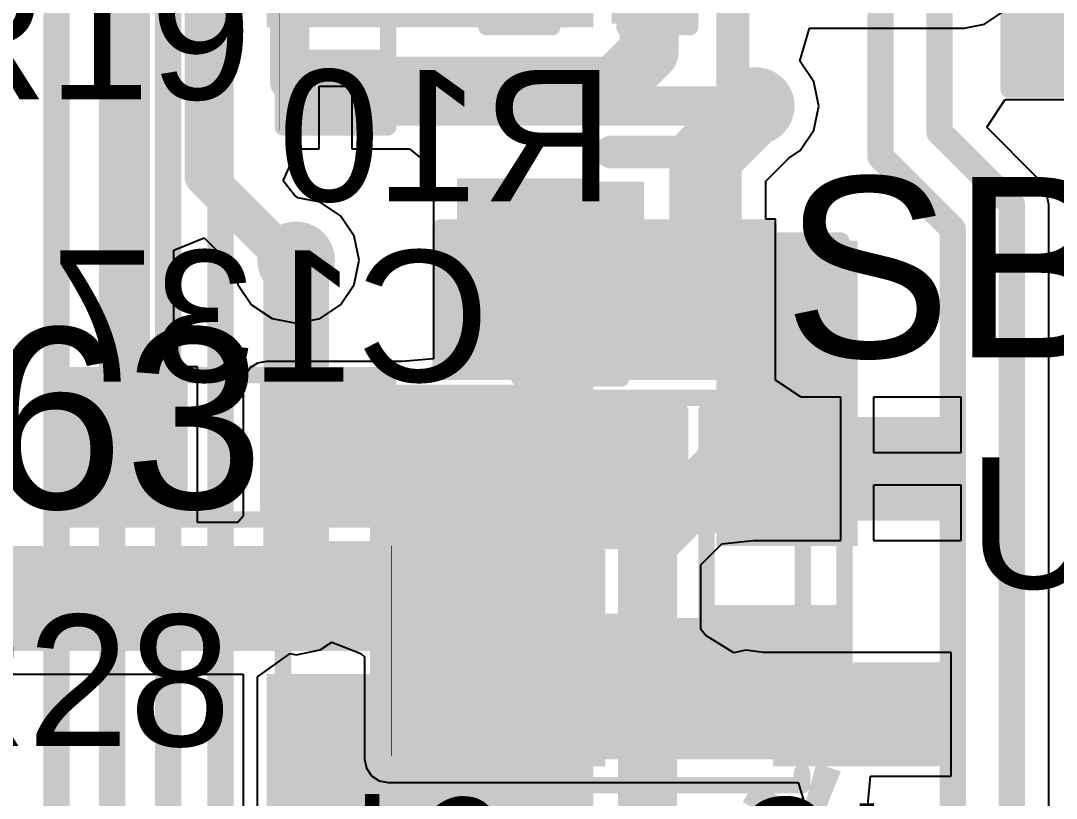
# Model space of a CAD drawing. Header units: millimetres. Extents: x -0.71 to 2.98, y -0.65 to 2.9.
# Drawn here: x 2.0971 to 2.4125, y 1.3961 to 1.633 of the extents above; entities that cross this region are included whole.
import ezdxf

# ---------------------------------------------------------------- set-up
doc = ezdxf.new("R2010")
doc.units = ezdxf.units.MM
doc.header["$MEASUREMENT"] = 0
for name, color, linetype in [('BottomLayer', 5, 'Continuous'), ('BottomOverlay', 54, 'Continuous'), ('BottomPaste', 16, 'Continuous'), ('BottomSolder', 6, 'Continuous'), ('Mechanical2', 216, 'Continuous'), ('TopLayer', 1, 'Continuous'), ('TopOverlay', 2, 'Continuous'), ('TopPaste', 8, 'Continuous'), ('TopSolder', 216, 'Continuous'), ('ViaHoleLayer', 16, 'Continuous')]:
    doc.layers.add(name, color=color, linetype=linetype)
doc.styles.add('Arial', font='', dxfattribs={"height": 0.2})
doc.styles.get('Arial').set_extended_font_data('Arial')

# ---------------------------------------------------------------- blocks, each defined once
blk = doc.blocks.new('R___0603_B_5')
at = {"layer": 'BottomLayer'}
for points in [[(-0.045, -0.0175), (-0.045, 0.0175), (-0.015, 0.0175), (-0.015, -0.0175)], [(0.015, -0.0175), (0.015, 0.0175), (0.045, 0.0175), (0.045, -0.0175)]]:
    blk.add_hatch(color=5, dxfattribs=at).paths.add_polyline_path(points)
at = {"layer": 'BottomPaste'}
for points in [[(-0.045, -0.0175), (-0.045, 0.0175), (-0.015, 0.0175), (-0.015, -0.0175)], [(0.015, -0.0175), (0.015, 0.0175), (0.045, 0.0175), (0.045, -0.0175)]]:
    blk.add_hatch(color=16, dxfattribs=at).paths.add_polyline_path(points)
at = {"layer": 'BottomSolder'}
for points in [[(-0.049, -0.0215), (-0.049, 0.0215), (-0.011, 0.0215), (-0.011, -0.0215)], [(0.011, -0.0215), (0.011, 0.0215), (0.049, 0.0215), (0.049, -0.0215)]]:
    blk.add_hatch(color=6, dxfattribs=at).paths.add_polyline_path(points)
at = {"layer": 'BottomOverlay', "const_width": 0.005}
for points in [[(-0.048, -0.021), (-0.048, 0.021)], [(0.048, 0.021), (-0.048, 0.021)], [(0.048, -0.021), (0.048, 0.021)], [(0.048, -0.021), (-0.048, -0.021)]]:
    blk.add_lwpolyline(points, dxfattribs=at)
at = {"layer": 'BottomOverlay', "const_width": 0.0025}
for points in [[(-0.04925, 0.021, 1), (-0.04675, 0.021, 1)], [(-0.04925, 0.021, 1), (-0.04675, 0.021, 1)], [(0.04675, 0.021, 1), (0.04925, 0.021, 1)], [(0.04675, 0.021, 1), (0.04925, 0.021, 1)], [(-0.04925, -0.021, 1), (-0.04675, -0.021, 1)], [(-0.04925, -0.021, 1), (-0.04675, -0.021, 1)], [(0.04675, -0.021, 1), (0.04925, -0.021, 1)], [(0.04675, -0.021, 1), (0.04925, -0.021, 1)]]:
    blk.add_lwpolyline(points, format="xyb", close=True, dxfattribs=at)
blk = doc.blocks.new('CAP_0603_B_28')
at = {"layer": 'BottomLayer'}
for points in [[(-0.045, -0.0175), (-0.045, 0.0175), (-0.015, 0.0175), (-0.015, -0.0175)], [(0.015, -0.0175), (0.015, 0.0175), (0.045, 0.0175), (0.045, -0.0175)]]:
    blk.add_hatch(color=5, dxfattribs=at).paths.add_polyline_path(points)
at = {"layer": 'BottomPaste'}
for points in [[(-0.045, -0.0175), (-0.045, 0.0175), (-0.015, 0.0175), (-0.015, -0.0175)], [(0.015, -0.0175), (0.015, 0.0175), (0.045, 0.0175), (0.045, -0.0175)]]:
    blk.add_hatch(color=16, dxfattribs=at).paths.add_polyline_path(points)
at = {"layer": 'BottomSolder'}
for points in [[(-0.04736, -0.01986), (-0.04736, 0.01986), (-0.01264, 0.01986), (-0.01264, -0.01986)], [(0.01264, -0.01986), (0.01264, 0.01986), (0.04736, 0.01986), (0.04736, -0.01986)]]:
    blk.add_hatch(color=6, dxfattribs=at).paths.add_polyline_path(points)
at = {"layer": 'BottomOverlay', "const_width": 0.005}
for points in [[(-0.049, -0.021), (-0.049, 0.021)], [(-0.049, 0.021), (-0.018, 0.021)], [(0.018, 0.021), (0.049, 0.021)], [(0.049, -0.021), (0.049, 0.021)], [(-0.049, -0.021), (-0.018, -0.021)], [(0.018, -0.021), (0.049, -0.021)]]:
    blk.add_lwpolyline(points, dxfattribs=at)
at = {"layer": 'BottomOverlay', "const_width": 0.0025}
for points in [[(-0.05025, 0.021, 1), (-0.04775, 0.021, 1)], [(-0.05025, 0.021, 1), (-0.04775, 0.021, 1)], [(-0.01925, 0.021, 1), (-0.01675, 0.021, 1)], [(0.01675, 0.021, 1), (0.01925, 0.021, 1)], [(0.04775, 0.021, 1), (0.05025, 0.021, 1)], [(0.04775, 0.021, 1), (0.05025, 0.021, 1)], [(-0.05025, -0.021, 1), (-0.04775, -0.021, 1)], [(-0.05025, -0.021, 1), (-0.04775, -0.021, 1)], [(-0.01925, -0.021, 1), (-0.01675, -0.021, 1)], [(0.01675, -0.021, 1), (0.01925, -0.021, 1)], [(0.04775, -0.021, 1), (0.05025, -0.021, 1)], [(0.04775, -0.021, 1), (0.05025, -0.021, 1)]]:
    blk.add_lwpolyline(points, format="xyb", close=True, dxfattribs=at)
blk = doc.blocks.new('SOT_23_5_38')
at = {"layer": 'TopLayer'}
for points in [[(-0.07283, 0.04921), (-0.02953, 0.04921), (-0.02953, 0.02559), (-0.07283, 0.02559)], [(0.02953, 0.04921), (0.07283, 0.04921), (0.07283, 0.02559), (0.02953, 0.02559)], [(-0.07283, 0.01181), (-0.02953, 0.01181), (-0.02953, -0.01181), (-0.07283, -0.01181)], [(-0.07283, -0.02559), (-0.02953, -0.02559), (-0.02953, -0.04921), (-0.07283, -0.04921)], [(0.02953, -0.02559), (0.07283, -0.02559), (0.07283, -0.04921), (0.02953, -0.04921)]]:
    blk.add_hatch(color=1, dxfattribs=at).paths.add_polyline_path(points)
at = {"layer": 'TopPaste'}
for points in [[(-0.07283, 0.04921), (-0.02953, 0.04921), (-0.02953, 0.02559), (-0.07283, 0.02559)], [(0.02953, 0.04921), (0.07283, 0.04921), (0.07283, 0.02559), (0.02953, 0.02559)], [(-0.07283, 0.01181), (-0.02953, 0.01181), (-0.02953, -0.01181), (-0.07283, -0.01181)], [(-0.07283, -0.02559), (-0.02953, -0.02559), (-0.02953, -0.04921), (-0.07283, -0.04921)], [(0.02953, -0.02559), (0.07283, -0.02559), (0.07283, -0.04921), (0.02953, -0.04921)]]:
    blk.add_hatch(color=8, dxfattribs=at).paths.add_polyline_path(points)
at = {"layer": 'TopSolder'}
for points in [[(-0.07683, 0.05321), (-0.02553, 0.05321), (-0.02553, 0.02159), (-0.07683, 0.02159)], [(0.02553, 0.05321), (0.07683, 0.05321), (0.07683, 0.02159), (0.02553, 0.02159)], [(-0.07683, 0.01581), (-0.02553, 0.01581), (-0.02553, -0.01581), (-0.07683, -0.01581)], [(-0.07683, -0.02159), (-0.02553, -0.02159), (-0.02553, -0.05321), (-0.07683, -0.05321)], [(0.02553, -0.02159), (0.07683, -0.02159), (0.07683, -0.05321), (0.02553, -0.05321)]]:
    blk.add_hatch(color=216, dxfattribs=at).paths.add_polyline_path(points)
at = {"layer": 'TopOverlay', "const_width": 0.005}
for points in [[(-0.03461, 0.059), (0.03439, 0.059)], [(-0.03461, 0.05506), (-0.03461, 0.059)], [(0.03439, 0.05506), (0.03439, 0.059)], [(-0.084, 0.042), (-0.079, 0.037)], [(-0.084, 0.032), (-0.084, 0.042)], [(-0.084, 0.032), (-0.079, 0.037)], [(0.03465, -0.01646), (0.03465, 0.01732)], [(-0.03461, -0.059), (-0.03461, -0.05506)], [(0.03439, -0.059), (0.03439, -0.05506)], [(-0.03461, -0.059), (0.03439, -0.059)]]:
    blk.add_lwpolyline(points, dxfattribs=at)
at = {"layer": 'TopOverlay', "const_width": 0.0025}
for points in [[(-0.03586, 0.059, 1), (-0.03336, 0.059, 1)], [(-0.03586, 0.059, 1), (-0.03336, 0.059, 1)], [(0.03314, 0.059, 1), (0.03564, 0.059, 1)], [(0.03314, 0.059, 1), (0.03564, 0.059, 1)], [(-0.03586, 0.05506, 1), (-0.03336, 0.05506, 1)], [(0.03314, 0.05506, 1), (0.03564, 0.05506, 1)], [(-0.08525, 0.042, 1), (-0.08275, 0.042, 1)], [(-0.08525, 0.042, 1), (-0.08275, 0.042, 1)], [(-0.08025, 0.037, 1), (-0.07775, 0.037, 1)], [(-0.08025, 0.037, 1), (-0.07775, 0.037, 1)], [(-0.08525, 0.032, 1), (-0.08275, 0.032, 1)], [(-0.08525, 0.032, 1), (-0.08275, 0.032, 1)], [(0.0334, 0.01732, 1), (0.0359, 0.01732, 1)], [(0.0334, -0.01646, 1), (0.0359, -0.01646, 1)], [(-0.03586, -0.05506, 1), (-0.03336, -0.05506, 1)], [(0.03314, -0.05506, 1), (0.03564, -0.05506, 1)], [(-0.03586, -0.059, 1), (-0.03336, -0.059, 1)], [(-0.03586, -0.059, 1), (-0.03336, -0.059, 1)], [(0.03314, -0.059, 1), (0.03564, -0.059, 1)], [(0.03314, -0.059, 1), (0.03564, -0.059, 1)]]:
    blk.add_lwpolyline(points, format="xyb", close=True, dxfattribs=at)
blk = doc.blocks.new('SOLDER_BRIDGE_82')
at = {"layer": 'TopLayer'}
for points in [[(-0.045, -0.0175), (-0.045, 0.0175), (-0.015, 0.0175), (-0.015, -0.0175)], [(0.015, -0.0175), (0.015, 0.0175), (0.045, 0.0175), (0.045, -0.0175)]]:
    blk.add_hatch(color=1, dxfattribs=at).paths.add_polyline_path(points)
at = {"layer": 'TopPaste'}
for points in [[(-0.045, -0.0175), (-0.045, 0.0175), (-0.015, 0.0175), (-0.015, -0.0175)], [(0.015, -0.0175), (0.015, 0.0175), (0.045, 0.0175), (0.045, -0.0175)]]:
    blk.add_hatch(color=8, dxfattribs=at).paths.add_polyline_path(points)
at = {"layer": 'TopSolder'}
for points in [[(-0.049, -0.0215), (-0.049, 0.0215), (-0.011, 0.0215), (-0.011, -0.0215)], [(0.011, -0.0215), (0.011, 0.0215), (0.049, 0.0215), (0.049, -0.0215)]]:
    blk.add_hatch(color=216, dxfattribs=at).paths.add_polyline_path(points)
at = {"layer": 'TopOverlay', "const_width": 0.005}
for points in [[(-0.05, 0.022), (-0.05, -0.022)], [(0.05, 0.022), (-0.05, 0.022)], [(0.05, 0.022), (0.05, -0.022)], [(0.05, -0.022), (-0.05, -0.022)]]:
    blk.add_lwpolyline(points, dxfattribs=at)
at = {"layer": 'TopOverlay', "const_width": 0.0025}
for points in [[(-0.05125, 0.022, 1), (-0.04875, 0.022, 1)], [(-0.05125, 0.022, 1), (-0.04875, 0.022, 1)], [(0.04875, 0.022, 1), (0.05125, 0.022, 1)], [(0.04875, 0.022, 1), (0.05125, 0.022, 1)], [(-0.05125, -0.022, 1), (-0.04875, -0.022, 1)], [(-0.05125, -0.022, 1), (-0.04875, -0.022, 1)], [(0.04875, -0.022, 1), (0.05125, -0.022, 1)], [(0.04875, -0.022, 1), (0.05125, -0.022, 1)]]:
    blk.add_lwpolyline(points, format="xyb", close=True, dxfattribs=at)
blk = doc.blocks.new('SOLDER_BRIDGE_96')
at = {"layer": 'TopLayer'}
for points in [[(-0.045, -0.0175), (-0.045, 0.0175), (-0.015, 0.0175), (-0.015, -0.0175)], [(0.015, -0.0175), (0.015, 0.0175), (0.045, 0.0175), (0.045, -0.0175)]]:
    blk.add_hatch(color=1, dxfattribs=at).paths.add_polyline_path(points)
at = {"layer": 'TopPaste'}
for points in [[(-0.045, -0.0175), (-0.045, 0.0175), (-0.015, 0.0175), (-0.015, -0.0175)], [(0.015, -0.0175), (0.015, 0.0175), (0.045, 0.0175), (0.045, -0.0175)]]:
    blk.add_hatch(color=8, dxfattribs=at).paths.add_polyline_path(points)
at = {"layer": 'TopSolder'}
for points in [[(-0.049, -0.0215), (-0.049, 0.0215), (-0.011, 0.0215), (-0.011, -0.0215)], [(0.011, -0.0215), (0.011, 0.0215), (0.049, 0.0215), (0.049, -0.0215)]]:
    blk.add_hatch(color=216, dxfattribs=at).paths.add_polyline_path(points)
at = {"layer": 'TopOverlay', "const_width": 0.005}
for points in [[(-0.05, 0.022), (-0.05, -0.022)], [(0.05, 0.022), (-0.05, 0.022)], [(0.05, 0.022), (0.05, -0.022)], [(0.05, -0.022), (-0.05, -0.022)]]:
    blk.add_lwpolyline(points, dxfattribs=at)
at = {"layer": 'TopOverlay', "const_width": 0.0025}
for points in [[(-0.05125, 0.022, 1), (-0.04875, 0.022, 1)], [(-0.05125, 0.022, 1), (-0.04875, 0.022, 1)], [(0.04875, 0.022, 1), (0.05125, 0.022, 1)], [(0.04875, 0.022, 1), (0.05125, 0.022, 1)], [(-0.05125, -0.022, 1), (-0.04875, -0.022, 1)], [(-0.05125, -0.022, 1), (-0.04875, -0.022, 1)], [(0.04875, -0.022, 1), (0.05125, -0.022, 1)], [(0.04875, -0.022, 1), (0.05125, -0.022, 1)]]:
    blk.add_lwpolyline(points, format="xyb", close=True, dxfattribs=at)
blk = doc.blocks.new('RES_0402_113')
at = {"layer": 'TopLayer'}
for points in [[(-0.0275, -0.0125), (-0.0275, 0.0125), (-0.0095, 0.0125), (-0.0095, -0.0125)], [(0.0095, -0.0125), (0.0095, 0.0125), (0.0275, 0.0125), (0.0275, -0.0125)]]:
    blk.add_hatch(color=1, dxfattribs=at).paths.add_polyline_path(points)
at = {"layer": 'TopPaste'}
for points in [[(-0.0275, -0.0125), (-0.0275, 0.0125), (-0.0095, 0.0125), (-0.0095, -0.0125)], [(0.0095, -0.0125), (0.0095, 0.0125), (0.0275, 0.0125), (0.0275, -0.0125)]]:
    blk.add_hatch(color=8, dxfattribs=at).paths.add_polyline_path(points)
at = {"layer": 'TopSolder'}
for points in [[(-0.02967, -0.01467), (-0.02967, 0.01467), (-0.00733, 0.01467), (-0.00733, -0.01467)], [(0.00733, -0.01467), (0.00733, 0.01467), (0.02967, 0.01467), (0.02967, -0.01467)]]:
    blk.add_hatch(color=216, dxfattribs=at).paths.add_polyline_path(points)
at = {"layer": 'TopOverlay'}
for points, const_width in [([(-0.031, 0.016), (0.031, 0.016)], 0.005), ([(-0.031, 0.016), (-0.031, -0.016)], 0.005), ([(0.031, 0.016), (0.031, -0.016)], 0.005), ([(-0.031, -0.016), (0.031, -0.016)], 0.005), ([(-0.032, -0.017), (0.032, -0.017)], 0.000127)]:
    blk.add_lwpolyline(points, dxfattribs=dict(at, const_width=const_width))
for points, const_width in [([(-0.03225, 0.016, 1), (-0.02975, 0.016, 1)], 0.0025), ([(-0.03225, 0.016, 1), (-0.02975, 0.016, 1)], 0.0025), ([(0.02975, 0.016, 1), (0.03225, 0.016, 1)], 0.0025), ([(0.02975, 0.016, 1), (0.03225, 0.016, 1)], 0.0025), ([(-0.03225, -0.016, 1), (-0.02975, -0.016, 1)], 0.0025), ([(-0.03225, -0.016, 1), (-0.02975, -0.016, 1)], 0.0025), ([(0.02975, -0.016, 1), (0.03225, -0.016, 1)], 0.0025), ([(0.02975, -0.016, 1), (0.03225, -0.016, 1)], 0.0025), ([(-0.03203, -0.017, 1), (-0.03197, -0.017, 1)], 0.0000635), ([(0.03197, -0.017, 1), (0.03203, -0.017, 1)], 0.0000635)]:
    blk.add_lwpolyline(points, format="xyb", close=True, dxfattribs=dict(at, const_width=const_width))
blk = doc.blocks.new('RES_0603_B_116')
at = {"layer": 'BottomLayer'}
for points in [[(-0.045, -0.0175), (-0.045, 0.0175), (-0.015, 0.0175), (-0.015, -0.0175)], [(0.015, -0.0175), (0.015, 0.0175), (0.045, 0.0175), (0.045, -0.0175)]]:
    blk.add_hatch(color=5, dxfattribs=at).paths.add_polyline_path(points)
at = {"layer": 'BottomPaste'}
for points in [[(-0.045, -0.0175), (-0.045, 0.0175), (-0.015, 0.0175), (-0.015, -0.0175)], [(0.015, -0.0175), (0.015, 0.0175), (0.045, 0.0175), (0.045, -0.0175)]]:
    blk.add_hatch(color=16, dxfattribs=at).paths.add_polyline_path(points)
at = {"layer": 'BottomSolder'}
for points in [[(-0.049, -0.0215), (-0.049, 0.0215), (-0.011, 0.0215), (-0.011, -0.0215)], [(0.011, -0.0215), (0.011, 0.0215), (0.049, 0.0215), (0.049, -0.0215)]]:
    blk.add_hatch(color=6, dxfattribs=at).paths.add_polyline_path(points)
at = {"layer": 'BottomOverlay', "const_width": 0.005}
for points in [[(-0.048, 0.021), (0.048, 0.021)], [(-0.048, 0.021), (-0.048, -0.021)], [(0.048, 0.021), (0.048, -0.021)], [(-0.048, -0.021), (0.048, -0.021)]]:
    blk.add_lwpolyline(points, dxfattribs=at)
at = {"layer": 'BottomOverlay', "const_width": 0.0025}
for points in [[(-0.04925, 0.021, 1), (-0.04675, 0.021, 1)], [(-0.04925, 0.021, 1), (-0.04675, 0.021, 1)], [(0.04675, 0.021, 1), (0.04925, 0.021, 1)], [(0.04675, 0.021, 1), (0.04925, 0.021, 1)], [(-0.04925, -0.021, 1), (-0.04675, -0.021, 1)], [(-0.04925, -0.021, 1), (-0.04675, -0.021, 1)], [(0.04675, -0.021, 1), (0.04925, -0.021, 1)], [(0.04675, -0.021, 1), (0.04925, -0.021, 1)]]:
    blk.add_lwpolyline(points, format="xyb", close=True, dxfattribs=at)
blk = doc.blocks.new('RES_0402_119')
at = {"layer": 'TopLayer'}
for points in [[(-0.0275, -0.0125), (-0.0275, 0.0125), (-0.0095, 0.0125), (-0.0095, -0.0125)], [(0.0095, -0.0125), (0.0095, 0.0125), (0.0275, 0.0125), (0.0275, -0.0125)]]:
    blk.add_hatch(color=1, dxfattribs=at).paths.add_polyline_path(points)
at = {"layer": 'TopPaste'}
for points in [[(-0.0275, -0.0125), (-0.0275, 0.0125), (-0.0095, 0.0125), (-0.0095, -0.0125)], [(0.0095, -0.0125), (0.0095, 0.0125), (0.0275, 0.0125), (0.0275, -0.0125)]]:
    blk.add_hatch(color=8, dxfattribs=at).paths.add_polyline_path(points)
at = {"layer": 'TopSolder'}
for points in [[(-0.02967, -0.01467), (-0.02967, 0.01467), (-0.00733, 0.01467), (-0.00733, -0.01467)], [(0.00733, -0.01467), (0.00733, 0.01467), (0.02967, 0.01467), (0.02967, -0.01467)]]:
    blk.add_hatch(color=216, dxfattribs=at).paths.add_polyline_path(points)
at = {"layer": 'TopOverlay'}
for points, const_width in [([(0.031, 0.016), (-0.031, 0.016)], 0.005), ([(-0.031, -0.016), (-0.031, 0.016)], 0.005), ([(0.031, -0.016), (0.031, 0.016)], 0.005), ([(0.031, -0.016), (-0.031, -0.016)], 0.005), ([(0.032, -0.017), (-0.032, -0.017)], 0.000127)]:
    blk.add_lwpolyline(points, dxfattribs=dict(at, const_width=const_width))
for points, const_width in [([(-0.03225, 0.016, 1), (-0.02975, 0.016, 1)], 0.0025), ([(-0.03225, 0.016, 1), (-0.02975, 0.016, 1)], 0.0025), ([(0.02975, 0.016, 1), (0.03225, 0.016, 1)], 0.0025), ([(0.02975, 0.016, 1), (0.03225, 0.016, 1)], 0.0025), ([(-0.03225, -0.016, 1), (-0.02975, -0.016, 1)], 0.0025), ([(-0.03225, -0.016, 1), (-0.02975, -0.016, 1)], 0.0025), ([(0.02975, -0.016, 1), (0.03225, -0.016, 1)], 0.0025), ([(0.02975, -0.016, 1), (0.03225, -0.016, 1)], 0.0025), ([(-0.03203, -0.017, 1), (-0.03197, -0.017, 1)], 0.0000635), ([(0.03197, -0.017, 1), (0.03203, -0.017, 1)], 0.0000635)]:
    blk.add_lwpolyline(points, format="xyb", close=True, dxfattribs=dict(at, const_width=const_width))
blk = doc.blocks.new('CAP_0603_B_158')
at = {"layer": 'BottomLayer'}
for points in [[(-0.045, -0.0175), (-0.045, 0.0175), (-0.015, 0.0175), (-0.015, -0.0175)], [(0.015, -0.0175), (0.015, 0.0175), (0.045, 0.0175), (0.045, -0.0175)]]:
    blk.add_hatch(color=5, dxfattribs=at).paths.add_polyline_path(points)
at = {"layer": 'BottomPaste'}
for points in [[(-0.045, -0.0175), (-0.045, 0.0175), (-0.015, 0.0175), (-0.015, -0.0175)], [(0.015, -0.0175), (0.015, 0.0175), (0.045, 0.0175), (0.045, -0.0175)]]:
    blk.add_hatch(color=16, dxfattribs=at).paths.add_polyline_path(points)
at = {"layer": 'BottomSolder'}
for points in [[(-0.04736, -0.01986), (-0.04736, 0.01986), (-0.01264, 0.01986), (-0.01264, -0.01986)], [(0.01264, -0.01986), (0.01264, 0.01986), (0.04736, 0.01986), (0.04736, -0.01986)]]:
    blk.add_hatch(color=6, dxfattribs=at).paths.add_polyline_path(points)
at = {"layer": 'BottomOverlay', "const_width": 0.005}
for points in [[(-0.049, 0.021), (-0.018, 0.021)], [(-0.049, 0.021), (-0.049, -0.021)], [(0.018, 0.021), (0.049, 0.021)], [(0.049, 0.021), (0.049, -0.021)], [(-0.049, -0.021), (-0.018, -0.021)], [(0.018, -0.021), (0.049, -0.021)]]:
    blk.add_lwpolyline(points, dxfattribs=at)
at = {"layer": 'BottomOverlay', "const_width": 0.0025}
for points in [[(-0.05025, 0.021, 1), (-0.04775, 0.021, 1)], [(-0.05025, 0.021, 1), (-0.04775, 0.021, 1)], [(-0.01925, 0.021, 1), (-0.01675, 0.021, 1)], [(0.01675, 0.021, 1), (0.01925, 0.021, 1)], [(0.04775, 0.021, 1), (0.05025, 0.021, 1)], [(0.04775, 0.021, 1), (0.05025, 0.021, 1)], [(-0.05025, -0.021, 1), (-0.04775, -0.021, 1)], [(-0.05025, -0.021, 1), (-0.04775, -0.021, 1)], [(-0.01925, -0.021, 1), (-0.01675, -0.021, 1)], [(0.01675, -0.021, 1), (0.01925, -0.021, 1)], [(0.04775, -0.021, 1), (0.05025, -0.021, 1)], [(0.04775, -0.021, 1), (0.05025, -0.021, 1)]]:
    blk.add_lwpolyline(points, format="xyb", close=True, dxfattribs=at)
blk = doc.blocks.new('CAP_0402_161')
at = {"layer": 'TopLayer'}
for points in [[(-0.0275, -0.0125), (-0.0275, 0.0125), (-0.0095, 0.0125), (-0.0095, -0.0125)], [(0.0095, -0.0125), (0.0095, 0.0125), (0.0275, 0.0125), (0.0275, -0.0125)]]:
    blk.add_hatch(color=1, dxfattribs=at).paths.add_polyline_path(points)
at = {"layer": 'TopPaste'}
for points in [[(-0.0275, -0.0125), (-0.0275, 0.0125), (-0.0095, 0.0125), (-0.0095, -0.0125)], [(0.0095, -0.0125), (0.0095, 0.0125), (0.0275, 0.0125), (0.0275, -0.0125)]]:
    blk.add_hatch(color=8, dxfattribs=at).paths.add_polyline_path(points)
at = {"layer": 'TopSolder'}
for points in [[(-0.02986, -0.01486), (-0.02986, 0.01486), (-0.00714, 0.01486), (-0.00714, -0.01486)], [(0.00714, -0.01486), (0.00714, 0.01486), (0.02986, 0.01486), (0.02986, -0.01486)]]:
    blk.add_hatch(color=216, dxfattribs=at).paths.add_polyline_path(points)
at = {"layer": 'TopOverlay', "const_width": 0.005}
for points in [[(-0.031, 0.016), (-0.031, -0.016)], [(-0.011, 0.016), (-0.031, 0.016)], [(0.031, 0.016), (0.011, 0.016)], [(0.031, 0.016), (0.031, -0.016)], [(-0.011, -0.016), (-0.031, -0.016)], [(0.031, -0.016), (0.011, -0.016)]]:
    blk.add_lwpolyline(points, dxfattribs=at)
at = {"layer": 'TopOverlay', "const_width": 0.0025}
for points in [[(-0.03225, 0.016, 1), (-0.02975, 0.016, 1)], [(-0.03225, 0.016, 1), (-0.02975, 0.016, 1)], [(-0.01225, 0.016, 1), (-0.00975, 0.016, 1)], [(0.00975, 0.016, 1), (0.01225, 0.016, 1)], [(0.02975, 0.016, 1), (0.03225, 0.016, 1)], [(0.02975, 0.016, 1), (0.03225, 0.016, 1)], [(-0.03225, -0.016, 1), (-0.02975, -0.016, 1)], [(-0.03225, -0.016, 1), (-0.02975, -0.016, 1)], [(-0.01225, -0.016, 1), (-0.00975, -0.016, 1)], [(0.00975, -0.016, 1), (0.01225, -0.016, 1)], [(0.02975, -0.016, 1), (0.03225, -0.016, 1)], [(0.02975, -0.016, 1), (0.03225, -0.016, 1)]]:
    blk.add_lwpolyline(points, format="xyb", close=True, dxfattribs=at)
blk = doc.blocks.new('CAP_0805_B_199')
at = {"layer": 'BottomLayer'}
for points in [[(-0.06, 0.03), (-0.02, 0.03), (-0.02, -0.03), (-0.06, -0.03)], [(0.02, 0.03), (0.06, 0.03), (0.06, -0.03), (0.02, -0.03)]]:
    blk.add_hatch(color=5, dxfattribs=at).paths.add_polyline_path(points)
at = {"layer": 'BottomPaste'}
for points in [[(-0.06, 0.03), (-0.02, 0.03), (-0.02, -0.03), (-0.06, -0.03)], [(0.02, 0.03), (0.06, 0.03), (0.06, -0.03), (0.02, -0.03)]]:
    blk.add_hatch(color=16, dxfattribs=at).paths.add_polyline_path(points)
at = {"layer": 'BottomSolder'}
for points in [[(-0.06276, 0.03276), (-0.01724, 0.03276), (-0.01724, -0.03276), (-0.06276, -0.03276)], [(0.01724, 0.03276), (0.06276, 0.03276), (0.06276, -0.03276), (0.01724, -0.03276)]]:
    blk.add_hatch(color=6, dxfattribs=at).paths.add_polyline_path(points)
at = {"layer": 'BottomOverlay', "const_width": 0.005}
for points in [[(-0.064, -0.034), (-0.064, 0.034)], [(-0.064, 0.034), (-0.024, 0.034)], [(0.024, 0.034), (0.064, 0.034)], [(0.064, -0.034), (0.064, 0.034)], [(-0.064, -0.034), (-0.024, -0.034)], [(0.024, -0.034), (0.064, -0.034)]]:
    blk.add_lwpolyline(points, dxfattribs=at)
at = {"layer": 'BottomOverlay', "const_width": 0.0025}
for points in [[(-0.06525, 0.034, 1), (-0.06275, 0.034, 1)], [(-0.06525, 0.034, 1), (-0.06275, 0.034, 1)], [(-0.02525, 0.034, 1), (-0.02275, 0.034, 1)], [(0.02275, 0.034, 1), (0.02525, 0.034, 1)], [(0.06275, 0.034, 1), (0.06525, 0.034, 1)], [(0.06275, 0.034, 1), (0.06525, 0.034, 1)], [(-0.06525, -0.034, 1), (-0.06275, -0.034, 1)], [(-0.06525, -0.034, 1), (-0.06275, -0.034, 1)], [(-0.02525, -0.034, 1), (-0.02275, -0.034, 1)], [(0.02275, -0.034, 1), (0.02525, -0.034, 1)], [(0.06275, -0.034, 1), (0.06525, -0.034, 1)], [(0.06275, -0.034, 1), (0.06525, -0.034, 1)]]:
    blk.add_lwpolyline(points, format="xyb", close=True, dxfattribs=at)

msp = doc.modelspace()

# ---------------------------------------------------------------- hatches: boundary and pattern name
at = {"layer": 'BottomLayer'}
h = msp.add_hatch(color=5, dxfattribs=at)
edge = h.paths.add_edge_path()
edge.add_arc((2.321, 1.607), 0.01181, 0, 360)
for points in [[(2.234, 1.526), (2.287, 1.526), (2.287, 1.584), (2.234, 1.584)], [(2.309, 1.473), (2.352, 1.473), (2.352, 1.566), (2.309, 1.566)], [(2.205, 1.472), (2.298, 1.472), (2.298, 1.513), (2.205, 1.513)], [(2.209, 1.408), (2.348, 1.408), (2.348, 1.451), (2.209, 1.451)]]:
    msp.add_hatch(color=5, dxfattribs=at).paths.add_polyline_path(points)
h = msp.add_hatch(color=5, dxfattribs=at)
edge = h.paths.add_edge_path()
edge.add_arc((2.249, 1.572), 0.01181, 0, 360)
h = msp.add_hatch(color=5, dxfattribs=at)
edge = h.paths.add_edge_path()
edge.add_arc((2.181, 1.56), 0.01181, 0, 360)
h = msp.add_hatch(color=5, dxfattribs=at)
edge = h.paths.add_edge_path()
edge.add_arc((2.21669, 1.49606), 0.01181, 0, 360)
h = msp.add_hatch(color=5, dxfattribs=at)
edge = h.paths.add_edge_path()
edge.add_arc((2.181, 1.459), 0.01181, 0, 360)
h = msp.add_hatch(color=5, dxfattribs=at)
edge = h.paths.add_edge_path()
edge.add_arc((2.318, 1.422), 0.01181, 0, 360)
at = {"layer": 'BottomSolder'}
h = msp.add_hatch(color=6, dxfattribs=at)
edge = h.paths.add_edge_path()
edge.add_arc((2.321, 1.607), 0.00791, 0, 360)
h = msp.add_hatch(color=6, dxfattribs=at)
edge = h.paths.add_edge_path()
edge.add_arc((2.249, 1.572), 0.00791, 0, 360)
h = msp.add_hatch(color=6, dxfattribs=at)
edge = h.paths.add_edge_path()
edge.add_arc((2.181, 1.56), 0.00791, 0, 360)
h = msp.add_hatch(color=6, dxfattribs=at)
edge = h.paths.add_edge_path()
edge.add_arc((2.21669, 1.49606), 0.00791, 0, 360)
h = msp.add_hatch(color=6, dxfattribs=at)
edge = h.paths.add_edge_path()
edge.add_arc((2.181, 1.459), 0.00791, 0, 360)
h = msp.add_hatch(color=6, dxfattribs=at)
edge = h.paths.add_edge_path()
edge.add_arc((2.318, 1.422), 0.00791, 0, 360)
at = {"layer": 'TopLayer'}
for points in [[(2.172, 1.631), (2.27151, 1.631), (2.27151, 1.703), (2.172, 1.703)], [(2.23, 1.53), (2.269, 1.53), (2.269, 1.585), (2.23, 1.585)], [(2.172, 1.48206), (2.27151, 1.48206), (2.27151, 1.52206), (2.172, 1.52206)], [(1.971, 1.441), (2.27151, 1.441), (2.27151, 1.473), (1.971, 1.473)], [(2.172, 1.362), (2.27151, 1.362), (2.27151, 1.434), (2.172, 1.434)]]:
    msp.add_hatch(color=1, dxfattribs=at).paths.add_polyline_path(points)
h = msp.add_hatch(color=1, dxfattribs=at)
edge = h.paths.add_edge_path()
edge.add_arc((2.321, 1.607), 0.01181, 0, 360)
h = msp.add_hatch(color=1, dxfattribs=at)
edge = h.paths.add_edge_path()
edge.add_arc((2.249, 1.572), 0.01181, 0, 360)
h = msp.add_hatch(color=1, dxfattribs=at)
edge = h.paths.add_edge_path()
edge.add_arc((2.181, 1.56), 0.01181, 0, 360)
h = msp.add_hatch(color=1, dxfattribs=at)
edge = h.paths.add_edge_path()
edge.add_arc((2.21669, 1.49606), 0.01181, 0, 360)
h = msp.add_hatch(color=1, dxfattribs=at)
edge = h.paths.add_edge_path()
edge.add_arc((2.181, 1.459), 0.01181, 0, 360)
h = msp.add_hatch(color=1, dxfattribs=at)
edge = h.paths.add_edge_path()
edge.add_arc((2.318, 1.422), 0.01181, 0, 360)
at = {"layer": 'TopSolder'}
h = msp.add_hatch(color=216, dxfattribs=at)
edge = h.paths.add_edge_path()
edge.add_arc((2.321, 1.607), 0.00791, 0, 360)
h = msp.add_hatch(color=216, dxfattribs=at)
edge = h.paths.add_edge_path()
edge.add_arc((2.249, 1.572), 0.00791, 0, 360)
h = msp.add_hatch(color=216, dxfattribs=at)
edge = h.paths.add_edge_path()
edge.add_arc((2.181, 1.56), 0.00791, 0, 360)
h = msp.add_hatch(color=216, dxfattribs=at)
edge = h.paths.add_edge_path()
edge.add_arc((2.21669, 1.49606), 0.00791, 0, 360)
h = msp.add_hatch(color=216, dxfattribs=at)
edge = h.paths.add_edge_path()
edge.add_arc((2.181, 1.459), 0.00791, 0, 360)
h = msp.add_hatch(color=216, dxfattribs=at)
edge = h.paths.add_edge_path()
edge.add_arc((2.318, 1.422), 0.00791, 0, 360)
at = {"layer": 'ViaHoleLayer'}
h = msp.add_hatch(color=16, dxfattribs=at)
edge = h.paths.add_edge_path()
edge.add_arc((2.321, 1.607), 0.00591, 0, 360)
h = msp.add_hatch(color=16, dxfattribs=at)
edge = h.paths.add_edge_path()
edge.add_arc((2.249, 1.572), 0.00591, 0, 360)
h = msp.add_hatch(color=16, dxfattribs=at)
edge = h.paths.add_edge_path()
edge.add_arc((2.181, 1.56), 0.00591, 0, 360)
h = msp.add_hatch(color=16, dxfattribs=at)
edge = h.paths.add_edge_path()
edge.add_arc((2.21669, 1.49606), 0.00591, 0, 360)
h = msp.add_hatch(color=16, dxfattribs=at)
edge = h.paths.add_edge_path()
edge.add_arc((2.181, 1.459), 0.00591, 0, 360)
h = msp.add_hatch(color=16, dxfattribs=at)
edge = h.paths.add_edge_path()
edge.add_arc((2.318, 1.422), 0.00591, 0, 360)

# ---------------------------------------------------------------- linework, layer by layer
at = {"layer": 'BottomLayer'}
for p, q in [((2.39135, 1.60051), (2.397, 1.609)), ((2.397, 1.609), (2.449, 1.609)), ((2.40693, 1.58493), (2.39135, 1.60051)), ((2.40936, 1.58129), (2.40693, 1.58493)), ((2.40693, 1.58493), (2.40693, 1.58493)), ((2.41022, 1.577), (2.40936, 1.58129)), ((2.41022, 0.78554), (2.41022, 1.577)), ((2.18834, 1.44128), (2.19186, 1.44363)), ((2.19186, 1.44363), (2.20072, 1.44018)), ((2.16922, 1.43314), (2.17922, 1.44018)), ((2.17922, 1.44018), (2.181, 1.43982)), ((2.181, 1.43982), (2.18834, 1.44128)), ((2.20072, 1.44018), (2.20186, 1.4392)), ((2.20186, 1.4392), (2.20186, 1.408)), ((2.16922, 0.20765), (2.16922, 1.43314)), ((2.20186, 1.408), (2.20241, 1.40527)), ((2.20241, 1.40527), (2.20395, 1.40295)), ((2.20395, 1.40295), (2.20627, 1.40141)), ((2.20627, 1.40141), (2.209, 1.40086)), ((2.209, 1.40086), (2.33395, 1.40086)), ((2.33395, 1.40086), (2.33697, 1.39086))]:
    msp.add_line(p, q, dxfattribs=at)
for points, const_width in [([(2.158, 0.203), (2.158, 1.817)], 0.008), ([(2.142, 0.173), (2.142, 1.809)], 0.008), ([(2.125, 0.20014), (2.125, 1.775)], 0.008), ([(2.108, 0.229), (2.108, 1.759)], 0.008), ([(2.179, 1.6145), (2.179, 1.75678)], 0.012), ([(2.359, 1.59154), (2.359, 1.67727)], 0.008), ([(2.377, 1.599), (2.377, 1.66981)], 0.008), ([(2.179, 1.6145), (2.1865, 1.607)], 0.012), ([(2.1865, 1.607), (2.321, 1.607)], 0.012), ([(2.377, 1.599), (2.399, 1.577)], 0.008), ([(2.359, 1.59154), (2.381, 1.56954)], 0.008), ([(2.399, 0.78554), (2.399, 1.577)], 0.008), ([(2.381, 0.793), (2.381, 1.56954)], 0.008), ([(2.181, 1.459), (2.181, 1.56)], 0.02), ([(2.21669, 1.49606), (2.21672, 1.49603)], 0.022), ([(2.2205, 1.49603), (2.22103, 1.4955)], 0.022), ([(2.22103, 1.4955), (2.2765, 1.4955)], 0.022), ([(2.2765, 1.4955), (2.277, 1.495)], 0.022)]:
    msp.add_lwpolyline(points, dxfattribs=dict(at, const_width=const_width))
for points, const_width in [([(2.176, 1.6145, 1), (2.182, 1.6145, 1)], 0.006), ([(2.176, 1.6145, 1), (2.182, 1.6145, 1)], 0.006), ([(2.1835, 1.607, 1), (2.1895, 1.607, 1)], 0.006), ([(2.1835, 1.607, 1), (2.1895, 1.607, 1)], 0.006), ([(2.318, 1.607, 1), (2.324, 1.607, 1)], 0.006), ([(2.375, 1.599, 1), (2.379, 1.599, 1)], 0.004), ([(2.375, 1.599, 1), (2.379, 1.599, 1)], 0.004), ([(2.357, 1.59154, 1), (2.361, 1.59154, 1)], 0.004), ([(2.357, 1.59154, 1), (2.361, 1.59154, 1)], 0.004), ([(2.397, 1.577, 1), (2.401, 1.577, 1)], 0.004), ([(2.397, 1.577, 1), (2.401, 1.577, 1)], 0.004), ([(2.379, 1.56954, 1), (2.383, 1.56954, 1)], 0.004), ([(2.379, 1.56954, 1), (2.383, 1.56954, 1)], 0.004), ([(2.176, 1.56, 1), (2.186, 1.56, 1)], 0.01), ([(2.21119, 1.49606, 1), (2.22219, 1.49606, 1)], 0.011), ([(2.21122, 1.49603, 1), (2.22222, 1.49603, 1)], 0.011), ([(2.215, 1.49603, 1), (2.226, 1.49603, 1)], 0.011), ([(2.21553, 1.4955, 1), (2.22653, 1.4955, 1)], 0.011), ([(2.21553, 1.4955, 1), (2.22653, 1.4955, 1)], 0.011), ([(2.271, 1.4955, 1), (2.282, 1.4955, 1)], 0.011), ([(2.271, 1.4955, 1), (2.282, 1.4955, 1)], 0.011), ([(2.2715, 1.495, 1), (2.2825, 1.495, 1)], 0.011), ([(2.176, 1.459, 1), (2.186, 1.459, 1)], 0.01)]:
    msp.add_lwpolyline(points, format="xyb", close=True, dxfattribs=dict(at, const_width=const_width))
at = {"layer": 'BottomOverlay', "const_width": 0.01}
for points in [[(2.314, 1.6), (2.314, 1.681)], [(2.307, 1.593), (2.314, 1.6)], [(2.277, 1.593), (2.307, 1.593)]]:
    msp.add_lwpolyline(points, dxfattribs=at)
at = {"layer": 'BottomOverlay', "const_width": 0.005}
for points in [[(2.3115, 1.6, 1), (2.3165, 1.6, 1)], [(2.3115, 1.6, 1), (2.3165, 1.6, 1)], [(2.2745, 1.593, 1), (2.2795, 1.593, 1)], [(2.3045, 1.593, 1), (2.3095, 1.593, 1)], [(2.3045, 1.593, 1), (2.3095, 1.593, 1)]]:
    msp.add_lwpolyline(points, format="xyb", close=True, dxfattribs=at)
at = {"layer": 'Mechanical2', "const_width": 0.01}
msp.add_lwpolyline([(2.97335, 1.12706, 1), (-0.56996, 1.12706, 1)], format="xyb", close=True, dxfattribs=at)
at = {"layer": 'TopLayer'}
for p, q in [((2.3907, 1.63193), (2.39599, 1.63546)), ((2.38446, 1.63069), (2.3907, 1.63193)), ((2.33438, 1.62069), (2.33741, 1.63069)), ((2.33741, 1.63069), (2.38446, 1.63069)), ((2.33456, 1.62056), (2.33438, 1.62069)), ((2.33872, 1.61434), (2.33456, 1.62056)), ((2.188, 1.594), (2.188, 1.613)), ((2.188, 1.613), (2.198, 1.613)), ((2.198, 1.613), (2.198, 1.594)), ((2.34018, 1.607), (2.33872, 1.61434)), ((2.33872, 1.59966), (2.34018, 1.607)), ((2.33456, 1.59344), (2.33872, 1.59966)), ((2.17705, 1.5842), (2.18143, 1.594)), ((2.18143, 1.594), (2.188, 1.594)), ((2.198, 1.594), (2.2155, 1.594)), ((2.2155, 1.594), (2.22295, 1.58785)), ((2.33104, 1.59108), (2.33456, 1.59344)), ((2.32404, 1.58409), (2.33104, 1.59108)), ((2.2232, 1.58669), (2.22286, 1.585)), ((2.22295, 1.58785), (2.2232, 1.58669)), ((2.18036, 1.57999), (2.17705, 1.5842)), ((2.22286, 1.585), (2.22286, 1.53)), ((2.32404, 1.5725), (2.32404, 1.58409)), ((2.18153, 1.57907), (2.18036, 1.57999)), ((2.18834, 1.57772), (2.18153, 1.57907)), ((2.19456, 1.57356), (2.18834, 1.57772)), ((2.19872, 1.56734), (2.19456, 1.57356)), ((2.327, 1.5725), (2.32404, 1.5725)), ((2.327, 1.52828), (2.327, 1.5725)), ((2.14378, 1.56305), (2.15302, 1.56688)), ((2.15302, 1.56688), (2.1623, 1.5576)), ((2.20018, 1.56), (2.19872, 1.56734)), ((2.14378, 1.5275), (2.14378, 1.56305)), ((2.19872, 1.55266), (2.20018, 1.56)), ((2.1623, 1.5576), (2.16328, 1.55266)), ((2.16328, 1.55266), (2.16744, 1.54644)), ((2.19456, 1.54644), (2.19872, 1.55266)), ((2.16744, 1.54644), (2.17366, 1.54228)), ((2.18834, 1.54228), (2.19456, 1.54644)), ((2.17366, 1.54228), (2.181, 1.54082)), ((2.181, 1.54082), (2.18834, 1.54228)), ((2.22286, 1.53), (2.21328, 1.5292)), ((2.151, 1.5275), (2.14378, 1.5275)), ((2.151, 1.48014), (2.151, 1.5275)), ((2.16695, 1.52711), (2.16541, 1.52479)), ((2.167, 1.52714), (2.16695, 1.52711)), ((2.16754, 1.5275), (2.167, 1.5275)), ((2.167, 1.5275), (2.167, 1.52714)), ((2.16927, 1.52866), (2.16754, 1.5275)), ((2.172, 1.5292), (2.16927, 1.52866)), ((2.21328, 1.5292), (2.172, 1.5292)), ((2.327, 1.5235), (2.327, 1.52828)), ((2.16541, 1.52479), (2.16486, 1.52206)), ((2.16486, 1.52206), (2.16486, 1.48206)), ((2.33484, 1.51827), (2.327, 1.5235)), ((2.34687, 1.51827), (2.33484, 1.51827)), ((2.34687, 1.49646), (2.34687, 1.51827)), ((2.38353, 1.51827), (2.35687, 1.51827)), ((2.35687, 1.51827), (2.35687, 1.50146)), ((2.38353, 1.50146), (2.38353, 1.51827)), ((2.35687, 1.50146), (2.38353, 1.50146)), ((2.34687, 1.47465), (2.34687, 1.49646)), ((2.38353, 1.49146), (2.35687, 1.49146)), ((2.35687, 1.49146), (2.35687, 1.47465)), ((2.38353, 1.47465), (2.38353, 1.49146)), ((2.16328, 1.48014), (2.151, 1.48014)), ((2.16486, 1.48206), (2.16328, 1.48014)), ((2.30431, 1.46724), (2.31066, 1.47359)), ((2.31066, 1.47359), (2.32022, 1.47465)), ((2.32022, 1.47465), (2.32022, 1.47465)), ((2.32022, 1.47465), (2.34687, 1.47465)), ((2.35687, 1.47465), (2.38353, 1.47465)), ((2.30431, 1.44751), (2.30431, 1.46724)), ((2.30581, 1.44567), (2.30431, 1.44751)), ((2.31431, 1.44045), (2.30581, 1.44567)), ((2.318, 1.44118), (2.31431, 1.44045)), ((2.32322, 1.44047), (2.318, 1.44118)), ((2.38053, 1.44047), (2.32322, 1.44047)), ((2.32322, 1.44047), (2.32322, 1.44047)), ((2.38053, 1.40285), (2.38053, 1.44047)), ((1.99478, 1.43386), (2.16486, 1.43386)), ((2.16486, 1.43386), (2.16486, 1.362)), ((2.35498, 1.39285), (2.35597, 1.40285)), ((2.35597, 1.40285), (2.38053, 1.40285))]:
    msp.add_line(p, q, dxfattribs=at)
for points, const_width in [([(2.129, 1.503), (2.129, 1.771)], 0.015), ([(2.153, 1.58564), (2.153, 1.71474)], 0.012), ([(2.2885, 1.62354), (2.2885, 1.647)], 0.018), ([(2.27796, 1.613), (2.2885, 1.62354)], 0.018), ([(2.193, 1.613), (2.27796, 1.613)], 0.018), ([(2.30569, 1.59169), (2.321, 1.607)], 0.022), ([(2.30569, 1.5545), (2.30569, 1.59169)], 0.022), ([(2.153, 1.58564), (2.17864, 1.56)], 0.012), ([(2.17864, 1.56), (2.181, 1.56)], 0.012), ([(2.305, 1.55381), (2.30569, 1.5545)], 0.022), ([(2.305, 1.548), (2.305, 1.55381)], 0.022), ([(2.288, 1.474), (2.31046, 1.49646)], 0.018), ([(2.31046, 1.49646), (2.35187, 1.49646)], 0.018), ([(2.288, 1.377), (2.288, 1.474)], 0.018), ([(2.318, 1.422), (2.31817, 1.42183)], 0.022), ([(2.31817, 1.42183), (2.3517, 1.42183)], 0.022), ([(2.3517, 1.42183), (2.35187, 1.42166)], 0.022)]:
    msp.add_lwpolyline(points, dxfattribs=dict(at, const_width=const_width))
for points, const_width in [([(2.284, 1.62354, 1), (2.293, 1.62354, 1)], 0.009), ([(2.284, 1.62354, 1), (2.293, 1.62354, 1)], 0.009), ([(2.1885, 1.613, 1), (2.1975, 1.613, 1)], 0.009), ([(2.27346, 1.613, 1), (2.28246, 1.613, 1)], 0.009), ([(2.27346, 1.613, 1), (2.28246, 1.613, 1)], 0.009), ([(2.3155, 1.607, 1), (2.3265, 1.607, 1)], 0.011), ([(2.30019, 1.59169, 1), (2.31119, 1.59169, 1)], 0.011), ([(2.30019, 1.59169, 1), (2.31119, 1.59169, 1)], 0.011), ([(2.15, 1.58564, 1), (2.156, 1.58564, 1)], 0.006), ([(2.15, 1.58564, 1), (2.156, 1.58564, 1)], 0.006), ([(2.17564, 1.56, 1), (2.18164, 1.56, 1)], 0.006), ([(2.17564, 1.56, 1), (2.18164, 1.56, 1)], 0.006), ([(2.178, 1.56, 1), (2.184, 1.56, 1)], 0.006), ([(2.2995, 1.55381, 1), (2.3105, 1.55381, 1)], 0.011), ([(2.2995, 1.55381, 1), (2.3105, 1.55381, 1)], 0.011), ([(2.30019, 1.5545, 1), (2.31119, 1.5545, 1)], 0.011), ([(2.30019, 1.5545, 1), (2.31119, 1.5545, 1)], 0.011), ([(2.2995, 1.548, 1), (2.3105, 1.548, 1)], 0.011), ([(2.12525, 1.503, 1), (2.13275, 1.503, 1)], 0.0075), ([(2.30596, 1.49646, 1), (2.31496, 1.49646, 1)], 0.009), ([(2.30596, 1.49646, 1), (2.31496, 1.49646, 1)], 0.009), ([(2.34737, 1.49646, 1), (2.35637, 1.49646, 1)], 0.009), ([(2.2835, 1.474, 1), (2.2925, 1.474, 1)], 0.009), ([(2.2835, 1.474, 1), (2.2925, 1.474, 1)], 0.009), ([(2.3125, 1.422, 1), (2.3235, 1.422, 1)], 0.011), ([(2.31267, 1.42183, 1), (2.32367, 1.42183, 1)], 0.011), ([(2.31267, 1.42183, 1), (2.32367, 1.42183, 1)], 0.011), ([(2.3462, 1.42183, 1), (2.3572, 1.42183, 1)], 0.011), ([(2.3462, 1.42183, 1), (2.3572, 1.42183, 1)], 0.011), ([(2.34637, 1.42166, 1), (2.35737, 1.42166, 1)], 0.011)]:
    msp.add_lwpolyline(points, format="xyb", close=True, dxfattribs=dict(at, const_width=const_width))

# ---------------------------------------------------------------- block references
for name, p in [('CAP_0805_B_199', (2.462, 1.646)), ('CAP_0603_B_28', (2.298, 1.545)), ('SOT_23_5_38', (2.30069, 1.45906))]:
    msp.add_blockref(name, p)
for name, p, rotation in [('CAP_0402_161', (2.27, 1.647), 180), ('RES_0402_119', (2.193, 1.6315), 270), ('SOLDER_BRIDGE_96', (2.275, 1.548), 180), ('SOLDER_BRIDGE_82', (2.159, 1.503), 180), ('R___0603_B_5', (2.227, 1.466), 270), ('CAP_0603_B_158', (2.277, 1.465), 90), ('RES_0603_B_116', (2.327, 1.466), 90), ('RES_0402_113', (2.193, 1.441), 90)]:
    msp.add_blockref(name, p, dxfattribs=dict(rotation=rotation))

# ---------------------------------------------------------------- texts
at = {"layer": 'BottomOverlay', "style": 'Arial', "text_generation_flag": 2}
for s, p in [('R10', (2.27798, 1.57801)), ('C137', (2.23998, 1.52301))]:
    msp.add_text(s, height=0.04, dxfattribs=at).set_placement(p)
for s, p in [('R22', (2.20201, 1.29768)), ('R25', (2.31701, 1.29668))]:
    msp.add_text(s, height=0.04, rotation=270, dxfattribs=at).set_placement(p)
at = {"layer": 'TopOverlay', "style": 'Arial'}
for s, height, p in [('R19', 0.04, (2.06502, 1.60901)), ('SB43', 0.055, (2.32937, 1.53039)), ('SB63', 0.055, (1.98337, 1.48439)), ('U9', 0.04, (2.38568, 1.46001)), ('R28', 0.04, (2.05868, 1.41201))]:
    msp.add_text(s, height=height, dxfattribs=at).set_placement(p)
at = {"layer": 'TopOverlay', "style": 'Arial', "text_generation_flag": 2}
msp.add_text('*', height=0.08, rotation=270, dxfattribs=at).set_placement((2.27782, 1.365))

doc.saveas('drawing.dxf')
